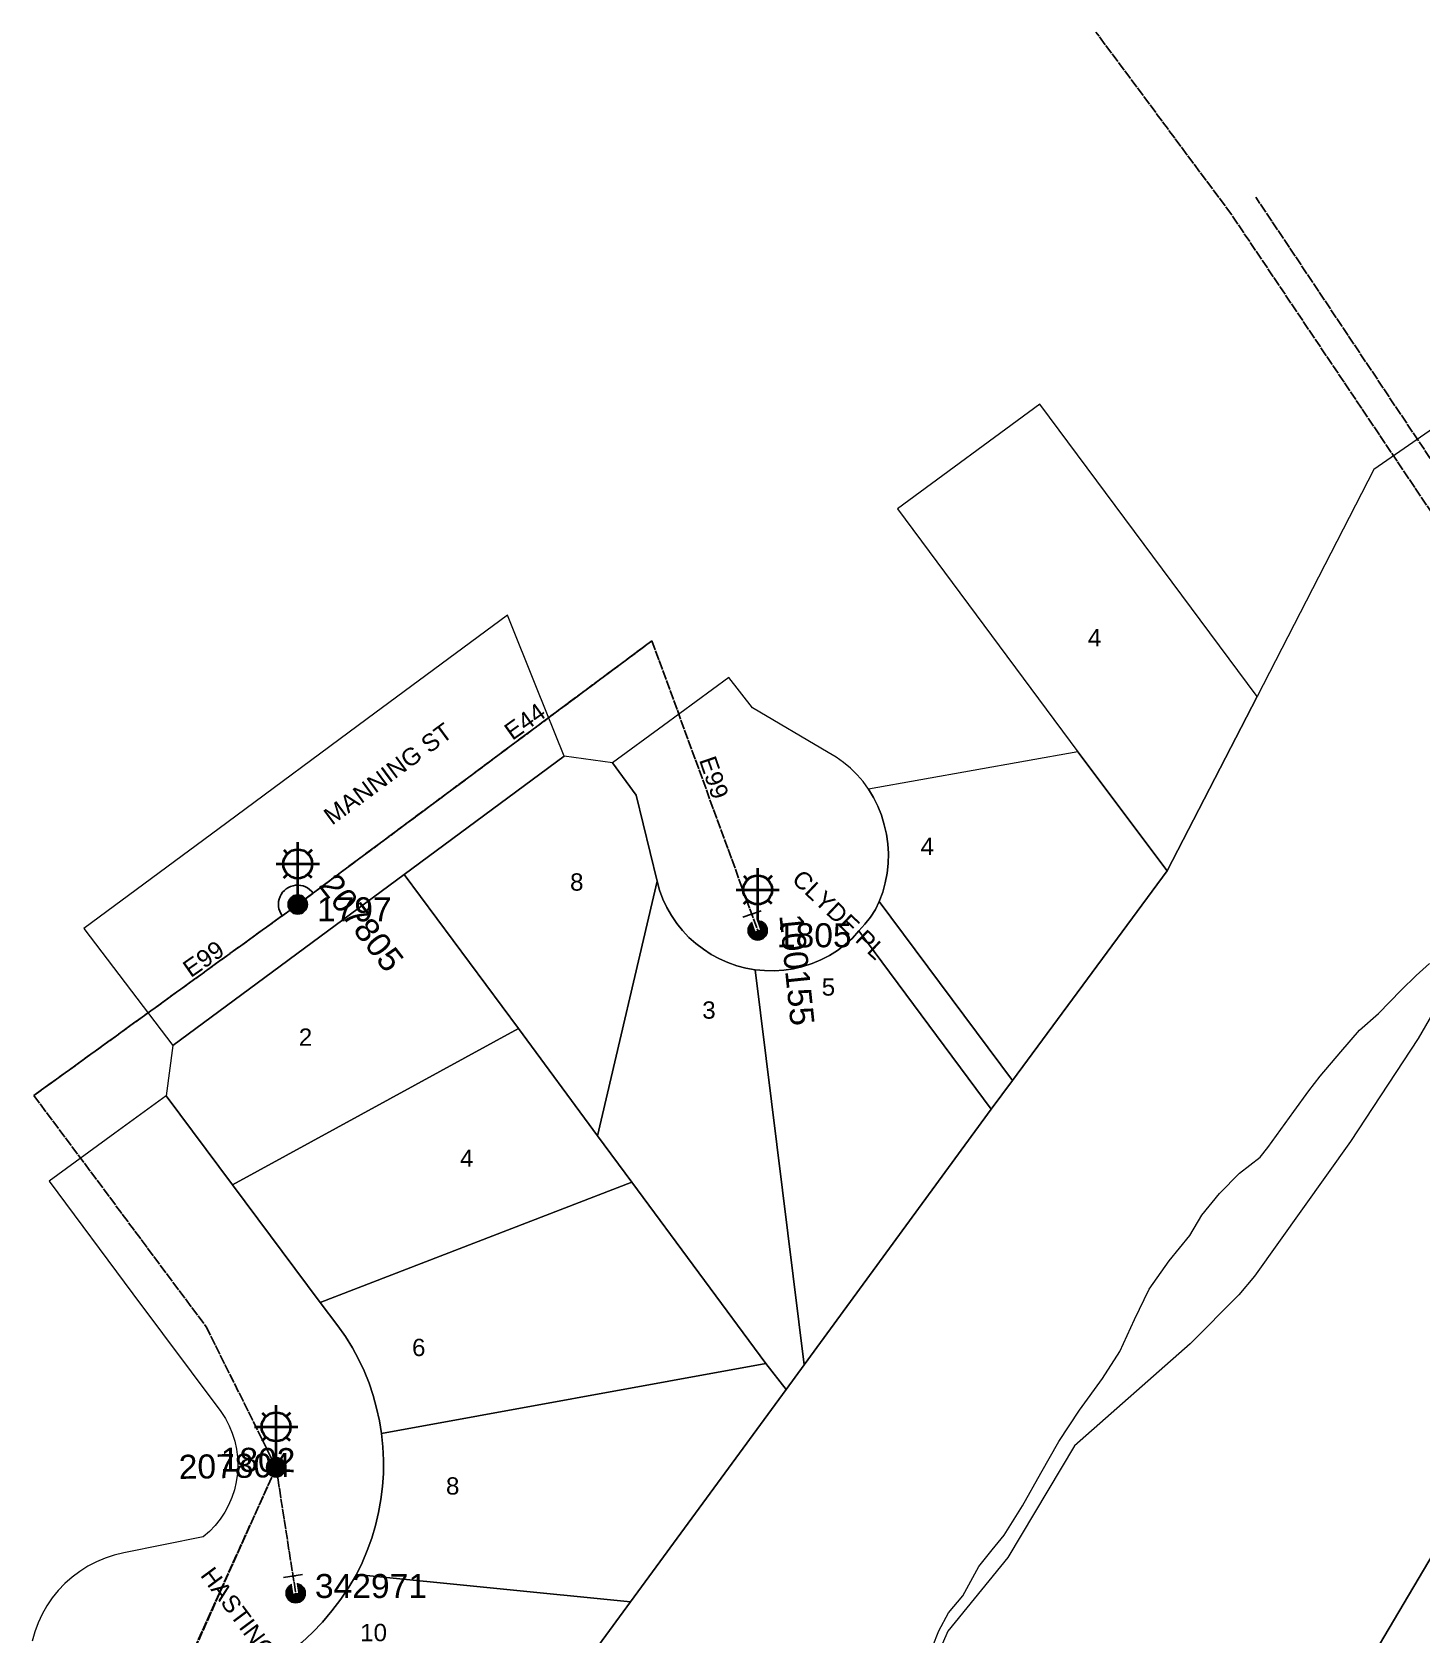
# Model space of a CAD drawing. Header units: metres. Extents: x 299140 to 300955, y 6226202 to 6227439.
# Drawn here: x 299522.9 to 299667.5, y 6227003.8 to 6227170.6 of the extents above; entities that cross this region are included whole.
import ezdxf
from ezdxf.enums import TextEntityAlignment as Align

# ---------------------------------------------------------------- set-up
doc = ezdxf.new("R2010")
doc.units = ezdxf.units.M
doc.linetypes.add('Cable Exist OH', pattern=[1, 1, 0])
doc.layers.get('0').update_dxf_attribs({"color": 6})
doc.layers.add('Cadastre Land Parcels_SP_EXT', color=9, linetype='Continuous', lineweight=5)
doc.layers.add('Cadastre Roads_SP_EXT', color=9, linetype='Continuous', lineweight=5)
for name, color, linetype in [('Equip_SP_SL_EXT', 7, 'Continuous'), ('Mains_HV_EXT', 7, 'Continuous'), ('Mains_LV_EXT', 7, 'Continuous'), ('Mains_SL_EXT', 7, 'Continuous'), ('SupportsOH_SP_TR_HV_LV_SL_EXT', 7, 'Continuous')]:
    doc.layers.add(name, color=color, linetype=linetype)
doc.styles.add('iecARIAL', font='arial.ttf', dxfattribs={"height": 2})
doc.styles.add('POLE_LABEL', font='arial.ttf')
doc.styles.get("Standard").update_dxf_attribs({"font": 'arial.ttf'})

# ---------------------------------------------------------------- blocks, each defined once
blk = doc.blocks.new('SL_LANTERN_EXT')
at = {"lineweight": 40}
for p, q in [((-1.46, 5.68), (-1.06, 5.28)), ((0, 1.97), (0, 6.47)), ((1.46, 5.68), (1.06, 5.28)), ((-2.25, 4.22), (2.25, 4.22)), ((-1.46, 2.76), (-1.06, 3.16)), ((0, 0), (0, 2.72)), ((1.46, 2.76), (1.06, 3.16))]:
    blk.add_line(p, q, dxfattribs=at)
blk.add_circle((0, 4.22), 1.5, dxfattribs=at)
at = {"style": 'iecARIAL', "flags": 8}
blk.add_attdef('ASSET_NUM', (1.5, 1.5), '', height=2.5, dxfattribs=at)
for tag, p, height, flags in [('OPERATING_VOLTAGE', (0.98, -1.65), 0.2, 9), ('ORIENTATION', (0.98, -1.85), 0.2, 9), ('CONSTRUCTED_VOLTAGE', (0.98, -0.65), 0.2, 9), ('CONTROL_TYPE', (0.98, -0.85), 0.2, 9), ('LANTERN_PURPOSE', (0.98, -1.05), 0.2, 9), ('LANTERN_TYPE', (0.98, -1.25), 0.2, 9), ('NO_PHASES', (0.98, -1.45), 0.2, 9), ('LNUMBER', (2.18, -3.25), 2.5, 8), ('OWNED_BY', (0.98, -2.05), 0.2, 9), ('STATE', (0.98, -2.25), 0.2, 9), ('USAGE', (0.98, -2.45), 0.2, 9), ('CEXIST', (0.98, -2.65), 0.2, 9), ('CNEW', (0.98, -2.85), 0.2, 9), ('CNUMBER', (0.98, -3.05), 0.2, 9), ('CREMOVE', (0.98, -3.25), 0.2, 9), ('CREPLACE', (0.98, -3.45), 0.2, 9), ('LKINGHEIGHT', (0.98, -3.65), 0.2, 9), ('LBRACKET', (0.98, -3.85), 0.2, 9), ('LBRACKETVOCAB', (0.98, -4.05), 0.2, 9), ('LCATEGORY', (0.98, -4.25), 0.2, 9), ('LCHARGE1', (0.98, -4.45), 0.2, 9), ('LCHARGE1PERCENT', (0.98, -4.65), 0.2, 9), ('LCHARGE2', (0.98, -4.85), 0.2, 9), ('LCHARGE2PERCENT', (0.98, -5.05), 0.2, 9), ('LCHARGE3', (0.98, -5.25), 0.2, 9), ('LCHARGE3PERCENT', (0.98, -5.45), 0.2, 9), ('LEXIST', (0.98, -5.65), 0.2, 9), ('LLAMP', (0.98, -5.85), 0.2, 9), ('LLAMPVOCAB', (0.98, -6.05), 0.2, 9), ('LMAST', (0.98, -6.25), 0.2, 9), ('LMASTVOCAB', (0.98, -6.45), 0.2, 9), ('LNEW', (0.98, -6.65), 0.2, 9), ('LANTNUMBER', (0.98, -6.85), 0.2, 9), ('LOUTREACH', (0.98, -7.25), 0.2, 9), ('LOUTREACHVOCAB', (0.98, -7.45), 0.2, 9), ('LRATECODE', (0.98, -7.65), 0.2, 9), ('LREMOVE', (0.98, -7.85), 0.2, 9), ('LREPLACE', (0.98, -8.05), 0.2, 9), ('LTYPE', (0.98, -8.25), 0.2, 9), ('LTYPEVOCAB', (0.98, -8.45), 0.2, 9), ('STREETNAME', (0.98, -9.25), 0.2, 9), ('SUBURB', (0.98, -9.45), 0.2, 1), ('LEGEND', (0.98, -8.65), 0.2, 9), ('LOCATION', (0.98, -8.85), 0.2, 9), ('NOTES', (0.98, -9.05), 0.2, 9)]:
    blk.add_attdef(tag, p, '', height=height, dxfattribs=dict(flags=flags))
blk = doc.blocks.new('POLE_EXT')
blk.add_hatch(color=256).paths.add_polyline_path([(-1, 0, 1), (1, 0, 1)])
blk.add_lwpolyline([(-1, 0, 1), (1, 0, 1)], format="xyb", close=True)
for tag, height, flags, p in [('pNumber', 2.5, 8, (-17.84, 2.07)), ('OWNED_BY', 0.2, 9, (1.35, -0.4)), ('SPECIAL_USE', 0.2, 9, (1.35, -0.8)), ('STATE', 0.2, 9, (1.35, -1)), ('cLV', 0.2, 9, (1.35, -1.4)), ('hDepth', 0.2, 9, (1.35, -1.6)), ('PARENT', 0.2, 9, (1.35, -0.6)), ('USAGE', 0.2, 9, (1.35, -1.2)), ('hDia', 0.2, 9, (1.35, -1.8)), ('cHV', 0.2, 9, (1.35, -2)), ('cLinedev', 0.2, 9, (1.35, -3.4)), ('LBRACKET', 0.2, 9, (1.35, -2.2)), ('LExisting', 0.2, 9, (1.35, -2.4)), ('LANTNUMBER', 0.2, 9, (1.35, -2.6)), ('LOther', 0.2, 9, (1.35, -2.8)), ('LRemove', 0.2, 9, (1.35, -3)), ('LEGEND', 0.2, 9, (1.35, -3.2)), ('pExisting', 0.2, 9, (1.35, -3.8)), ('pFooting', 0.2, 9, (1.35, -4.4)), ('pNew', 0.2, 9, (1.35, -4.6)), ('pRelocate', 0.2, 9, (1.35, -5)), ('LOCATION', 0.2, 9, (1.35, -3.6)), ('PFNUMBER', 0.2, 9, (1.35, -4)), ('NEWPFNUMBER', 0.2, 9, (1.35, -4.2)), ('pRemove', 0.2, 9, (1.35, -5.2)), ('pReplace', 0.2, 9, (1.35, -5.4)), ('pStay', 0.2, 9, (1.35, -5.6)), ('pType', 0.2, 9, (1.35, -5.8)), ('cspan', 0.2, 9, (1.35, -6)), ('STREETNAME', 0.2, 9, (1.35, -6.2)), ('SUBURB', 0.2, 9, (1.35, -6.4)), ('NOTES', 0.2, 9, (1.35, -6.6)), ('OPERATED_BY', 0.2, 9, (1.36, -7.01)), ('MAINTAINED_BY', 0.2, 9, (1.36, -6.81))]:
    blk.add_attdef(tag, text='', height=height, dxfattribs=dict(flags=flags)).set_placement(p, align=Align.MIDDLE_LEFT)
at = {"style": 'POLE_LABEL'}
for tag, height, flags, p in [('ASSET_NUM', 2.5, 8, (2, 2)), ('STRUCTURE_PLANT_NUMBER', 0.2, 9, (1.35, 0.03)), ('STREET_CODE', 0.2, 9, (1.35, -0.2))]:
    blk.add_attdef(tag, text='', height=height, dxfattribs=dict(at, flags=flags)).set_placement(p, align=Align.MIDDLE_LEFT)
at = {"flags": 1}
blk.add_attdef('Z', (1.35, -7.33), '', height=0.2, dxfattribs=at)
blk = doc.blocks.new('End Shackle_EXT')
at = {"flags": 9}
for tag, p in [('STATE', (0, -1.2)), ('USAGE', (0, -1.4)), ('NOTES', (0, -1.6))]:
    blk.add_attdef(tag, text='', height=0.2, dxfattribs=at).set_placement(p, align=Align.MIDDLE_LEFT)
blk.add_wipeout([(0, 0.25), (1.81, 0.25), (1.82, -0.25), (0, -0.25)])
blk.add_line((1.81, -1), (1.81, 1))
at = {"flags": 1}
blk.add_attdef('Z', (0, 0), '', height=0.2, dxfattribs=at)
at = {"flags": 9}
for tag, p in [('CONNECTOR_TYPE', (0, 0)), ('CONSTRUCTED_VOLTAGE', (0, -0.2)), ('OPERATING_VOLTAGE', (0, -0.6)), ('ORIENTATION', (0, -0.8)), ('OWNED_BY', (0, -1)), ('NO_PHASES', (0, -0.4))]:
    blk.add_attdef(tag, text='', height=0.2, dxfattribs=at).set_placement(p, align=Align.MIDDLE_LEFT)

msp = doc.modelspace()

# ---------------------------------------------------------------- linework, layer by layer
at = {"layer": 'Cadastre Land Parcels_SP_EXT', "linetype": 'Continuous'}
for points in [[(299678.93, 6227136.47), (299662.45, 6227125.04), (299650.31, 6227101.43), (299640.94, 6227083.29), (299624.88, 6227061.49), (299622.66, 6227058.51), (299603.19, 6227031.9), (299601.32, 6227029.35), (299585.14, 6227007.25), (299567.33, 6226982.98)], [(299616.36, 6226923.96), (299704.15, 6227072.25), (299684.32, 6227086.8), (299677.62, 6227080.73), (299672.92, 6227075.98), (299667.07, 6227065.86), (299660.04, 6227055.15), (299650.04, 6227041.14), (299648.4, 6227039.18), (299643.34, 6227034.08), (299631.3, 6227023.49), (299624.37, 6227011.88), (299618.14, 6227004.2), (299616.22, 6226999.8)], [(299616.55, 6227002.58), (299617.19, 6227004.22), (299618.2, 6227006.12), (299619.71, 6227007.88), (299621.35, 6227010.92), (299622.74, 6227012.68), (299624.01, 6227014.2), (299625.9, 6227017.23), (299627.8, 6227020.64), (299629.69, 6227023.93), (299631.84, 6227027.21), (299634.24, 6227030.49), (299636.03, 6227033.31), (299637.56, 6227036.64), (299639.1, 6227039.78), (299641.15, 6227042.72), (299643.3, 6227045.36), (299644.56, 6227047.48), (299646.41, 6227049.72), (299648.47, 6227051.86), (299650.64, 6227053.51), (299651.42, 6227054.52), (299654.15, 6227058.28), (299655.71, 6227060.41), (299656.88, 6227061.93), (299659.03, 6227064.47), (299660.98, 6227066.71), (299662.95, 6227068.45), (299665.3, 6227070.9), (299666.87, 6227072.43), (299668.25, 6227073.66)]]:
    msp.add_lwpolyline(points, dxfattribs=at)
for points in [[(299650.31, 6227101.43), (299627.7, 6227131.86), (299612.9, 6227120.96), (299631.66, 6227095.69), (299640.94, 6227083.29), (299650.31, 6227101.43)], [(299583.26, 6227094.53), (299578.24, 6227095.24), (299561.59, 6227082.92), (299573.46, 6227066.9), (299581.68, 6227055.72), (299587.9, 6227082.22), (299585.72, 6227091.18), (299583.26, 6227094.53)], [(299640.94, 6227083.29), (299631.66, 6227095.69), (299609.89, 6227091.79), (299610.4, 6227090.93), (299610.86, 6227090.02), (299611.23, 6227089.08), (299611.53, 6227088.1), (299611.75, 6227087.11), (299611.89, 6227086.1), (299611.95, 6227085.09), (299611.92, 6227084.07), (299611.82, 6227083.06), (299611.63, 6227082.06), (299611.36, 6227081.08), (299611.01, 6227080.12), (299624.88, 6227061.49), (299640.94, 6227083.29)], [(299573.46, 6227066.9), (299561.59, 6227082.92), (299537.51, 6227065.13), (299536.82, 6227059.91), (299543.71, 6227050.65), (299573.46, 6227066.9)], [(299598.08, 6227073.01), (299597.12, 6227073.19), (299596.18, 6227073.43), (299595.27, 6227073.75), (299594.38, 6227074.14), (299593.52, 6227074.61), (299592.71, 6227075.14), (299591.94, 6227075.73), (299591.21, 6227076.38), (299590.55, 6227077.09), (299589.94, 6227077.84), (299589.39, 6227078.65), (299588.91, 6227079.49), (299588.5, 6227080.37), (299588.16, 6227081.29), (299587.9, 6227082.22), (299581.68, 6227055.72), (299585.25, 6227050.9), (299599.21, 6227032.06), (299601.32, 6227029.35), (299603.19, 6227031.9), (299598.08, 6227073.01)], [(299624.88, 6227061.49), (299611.01, 6227080.12), (299610.6, 6227079.28), (299610.1, 6227078.48), (299609.52, 6227077.75), (299608.89, 6227077.05), (299622.66, 6227058.51), (299624.88, 6227061.49)], [(299622.66, 6227058.51), (299608.89, 6227077.05), (299608.22, 6227076.3), (299607.47, 6227075.63), (299606.67, 6227075.03), (299605.82, 6227074.49), (299604.93, 6227074.03), (299604.01, 6227073.65), (299603.05, 6227073.34), (299602.07, 6227073.11), (299601.08, 6227072.96), (299600.08, 6227072.9), (299599.08, 6227072.92), (299598.08, 6227073.01), (299603.19, 6227031.9), (299622.66, 6227058.51)], [(299581.68, 6227055.72), (299573.46, 6227066.9), (299543.71, 6227050.65), (299552.86, 6227038.41), (299585.25, 6227050.9), (299581.68, 6227055.72)], [(299599.21, 6227032.06), (299585.25, 6227050.9), (299552.86, 6227038.41), (299554.69, 6227035.96), (299555.47, 6227034.85), (299556.19, 6227033.69), (299556.84, 6227032.5), (299557.42, 6227031.27), (299557.93, 6227030.01), (299558.36, 6227028.72), (299558.72, 6227027.41), (299559.01, 6227026.08), (299559.21, 6227024.75), (299599.21, 6227032.06)], [(299601.32, 6227029.35), (299599.21, 6227032.06), (299559.21, 6227024.75), (299559.36, 6227023.37), (299559.43, 6227022), (299559.42, 6227020.62), (299559.33, 6227019.25), (299559.17, 6227017.89), (299558.92, 6227016.53), (299558.61, 6227015.19), (299558.21, 6227013.88), (299557.75, 6227012.58), (299557.21, 6227011.32), (299556.61, 6227010.09), (299585.14, 6227007.25), (299601.32, 6227029.35)], [(299585.14, 6227007.25), (299556.61, 6227010.09), (299555.83, 6227008.78), (299554.98, 6227007.52), (299554.06, 6227006.31), (299553.08, 6227005.15), (299552.03, 6227004.05), (299550.92, 6227003.02), (299549.75, 6227002.05), (299547.23, 6226997.61), (299567.33, 6226982.99), (299585.14, 6227007.25)]]:
    msp.add_lwpolyline(points, close=True, dxfattribs=at)
at = {"layer": 'Cadastre Roads_SP_EXT', "linetype": 'Continuous'}
for points in [[(299578.24, 6227095.24), (299575.36, 6227102.37), (299572.33, 6227109.9), (299557.73, 6227099.1), (299543.14, 6227088.31), (299528.26, 6227077.32), (299532.56, 6227071.65), (299537.51, 6227065.13), (299561.59, 6227082.92), (299578.24, 6227095.24)], [(299609.89, 6227091.79), (299609.32, 6227092.58), (299608.7, 6227093.3), (299608.03, 6227093.97), (299607.3, 6227094.59), (299606.52, 6227095.14), (299605.7, 6227095.62), (299597.81, 6227100.27), (299595.35, 6227103.42), (299588.55, 6227098.43), (299583.26, 6227094.53), (299585.72, 6227091.18), (299587.9, 6227082.22), (299588.16, 6227081.29), (299588.5, 6227080.37), (299588.91, 6227079.49), (299589.39, 6227078.65), (299589.94, 6227077.84), (299590.55, 6227077.09), (299591.21, 6227076.38), (299591.94, 6227075.73), (299592.71, 6227075.14), (299593.52, 6227074.61), (299594.38, 6227074.14), (299595.27, 6227073.75), (299596.18, 6227073.43), (299597.12, 6227073.19), (299598.08, 6227073.01), (299599.08, 6227072.92), (299600.08, 6227072.9), (299601.08, 6227072.96), (299602.07, 6227073.11), (299603.05, 6227073.34), (299604.01, 6227073.65), (299604.93, 6227074.03), (299605.82, 6227074.49), (299606.67, 6227075.03), (299607.47, 6227075.63), (299608.22, 6227076.3), (299608.89, 6227077.05), (299609.52, 6227077.75), (299610.1, 6227078.48), (299610.6, 6227079.28), (299611.01, 6227080.12), (299611.36, 6227081.08), (299611.63, 6227082.06), (299611.82, 6227083.06), (299611.92, 6227084.07), (299611.95, 6227085.09), (299611.89, 6227086.1), (299611.75, 6227087.11), (299611.53, 6227088.1), (299611.23, 6227089.08), (299610.86, 6227090.02), (299610.4, 6227090.93), (299609.89, 6227091.79)]]:
    msp.add_lwpolyline(points, close=True, dxfattribs=at)
for points in [[(299704.15, 6227072.25), (299616.36, 6226923.96)], [(299550.92, 6227003.02), (299552.03, 6227004.05), (299553.08, 6227005.15), (299554.06, 6227006.31), (299554.98, 6227007.52), (299555.83, 6227008.78), (299556.61, 6227010.09), (299557.21, 6227011.32), (299557.75, 6227012.58), (299558.21, 6227013.88), (299558.61, 6227015.19), (299558.92, 6227016.53), (299559.17, 6227017.89), (299559.33, 6227019.25), (299559.42, 6227020.62), (299559.43, 6227022), (299559.36, 6227023.37), (299559.21, 6227024.75), (299559.01, 6227026.08), (299558.72, 6227027.41), (299558.36, 6227028.72), (299557.93, 6227030.01), (299557.42, 6227031.27), (299556.84, 6227032.5), (299556.19, 6227033.69), (299555.47, 6227034.85), (299554.69, 6227035.96), (299552.86, 6227038.41), (299543.71, 6227050.65), (299543.71, 6227050.65), (299536.82, 6227059.91), (299531.49, 6227056.02), (299524.65, 6227051.01), (299533.37, 6227039.29), (299542.52, 6227027.06), (299542.98, 6227026.34), (299543.37, 6227025.58), (299543.7, 6227024.79), (299543.95, 6227023.98), (299544.14, 6227023.14), (299544.24, 6227022.3), (299544.27, 6227021.45), (299544.23, 6227020.59), (299544.11, 6227019.75), (299543.92, 6227018.92), (299543.65, 6227018.11), (299543.31, 6227017.32), (299542.91, 6227016.57), (299542.44, 6227015.86), (299541.91, 6227015.2), (299541.32, 6227014.58), (299540.68, 6227014.01), (299532.41, 6227012.35), (299531.43, 6227012.12), (299530.49, 6227011.8), (299529.57, 6227011.42), (299528.68, 6227010.95), (299527.84, 6227010.42), (299527.04, 6227009.82), (299526.29, 6227009.16), (299525.6, 6227008.44), (299524.98, 6227007.66), (299524.41, 6227006.83), (299523.92, 6227005.97), (299523.5, 6227005.06), (299523.15, 6227004.12), (299522.87, 6227003.17)]]:
    msp.add_lwpolyline(points, dxfattribs=at)
at = {"layer": 'Mains_HV_EXT', "linetype": 'Cable Exist OH'}
for points in [[(299746.44, 6227048.1), (299717.14, 6227068.88), (299693.74, 6227089.64), (299674.07, 6227112.23), (299647.64, 6227151.59), (299633.55, 6227170.56)], [(299748.16, 6227050.53), (299718.82, 6227071.35), (299695.76, 6227091.95), (299676.26, 6227114.31), (299650.17, 6227153.4)]]:
    msp.add_lwpolyline(points, dxfattribs=at)
at = {"layer": 'Mains_LV_EXT', "linetype": 'Cable Exist OH'}
for points in [[(299550.51, 6227079.8), (299587.36, 6227107.24)], [(299523.06, 6227059.93), (299550.51, 6227079.8)], [(299540.98, 6227035.88), (299548.26, 6227021.24)]]:
    msp.add_lwpolyline(points, dxfattribs=at)
at = {"layer": 'Mains_LV_EXT', "linetype": 'Continuous'}
msp.add_lwpolyline([(299552.11, 6227080.99, 1.004348), (299548.89, 6227078.63)], format="xyb", dxfattribs=at)
at = {"layer": 'Mains_SL_EXT', "linetype": 'Cable Exist OH'}
for points in [[(299587.36, 6227107.24), (299550.54, 6227079.82)], [(299550.54, 6227079.82), (299550.51, 6227079.8), (299523.06, 6227059.93)], [(299523.06, 6227059.93), (299540.98, 6227035.88), (299548.26, 6227021.24)]]:
    msp.add_lwpolyline(points, dxfattribs=at)

# ---------------------------------------------------------------- block references
at = {"layer": 'Equip_SP_SL_EXT'}
ref = msp.add_blockref('SL_LANTERN_EXT', (299550.51, 6227079.8), dxfattribs=at)
ref.add_attrib('ASSET_NUM', '207805', dxfattribs={"layer": '0', "height": 2.5, "rotation": 307.7631, "style": 'iecARIAL'}).set_placement((299552.01, 6227081.3), align=Align.BOTTOM_LEFT)
ref = msp.add_blockref('SL_LANTERN_EXT', (299598.36, 6227077.1), dxfattribs=at)
ref.add_attrib('ASSET_NUM', '100155', dxfattribs={"layer": '0', "height": 2.5, "rotation": 275.9246, "style": 'iecARIAL'}).set_placement((299599.86, 6227078.6), align=Align.BOTTOM_LEFT)
ref = msp.add_blockref('SL_LANTERN_EXT', (299548.26, 6227021.24), dxfattribs=at)
ref.add_attrib('ASSET_NUM', '207804', dxfattribs={"layer": '0', "height": 2.5, "rotation": 1, "style": 'iecARIAL'}).set_placement((299549.76, 6227022.74), align=Align.TOP_RIGHT)
at = {"layer": 'SupportsOH_SP_TR_HV_LV_SL_EXT'}
ref = msp.add_blockref('POLE_EXT', (299550.51, 6227079.8), dxfattribs=at)
ref.add_attrib('ASSET_NUM', '1797', dxfattribs={"layer": '0', "height": 2.5, "style": 'POLE_LABEL'}).set_placement((299552.51, 6227080.55), align=Align.TOP_LEFT)
ref = msp.add_blockref('POLE_EXT', (299598.36, 6227077.1), dxfattribs=at)
ref.add_attrib('ASSET_NUM', '1805', dxfattribs={"layer": '0', "height": 2.5, "style": 'POLE_LABEL'}).set_placement((299600.36, 6227077.85), align=Align.TOP_LEFT)
ref = msp.add_blockref('POLE_EXT', (299548.26, 6227021.24), dxfattribs=at)
ref.add_attrib('ASSET_NUM', '1802', dxfattribs={"layer": '0', "height": 2.5, "rotation": 359.5712, "style": 'POLE_LABEL'}).set_placement((299550.26, 6227021.99), align=Align.MIDDLE_RIGHT)
ref = msp.add_blockref('POLE_EXT', (299550.3, 6227008.15), dxfattribs=at)
ref.add_attrib('ASSET_NUM', '342971', dxfattribs={"layer": '0', "height": 2.5, "style": 'POLE_LABEL'}).set_placement((299552.3, 6227008.9), align=Align.MIDDLE_LEFT)

# ---------------------------------------------------------------- texts
at = {"layer": 'Cadastre Land Parcels_SP_EXT'}
for s, p in [('4', (299632.7, 6227106.65)), ('4', (299615.3, 6227084.94)), ('8', (299578.84, 6227081.24)), ('5', (299605.02, 6227070.32)), ('3', (299592.59, 6227067.92)), ('2', (299550.62, 6227065.1)), ('4', (299567.39, 6227052.51)), ('6', (299562.4, 6227032.82)), ('8', (299565.93, 6227018.41)), ('10', (299557, 6227003.16))]:
    msp.add_text(s, height=1.8, dxfattribs=at).set_placement(p)
at = {"layer": 'Cadastre Roads_SP_EXT'}
for s, rotation, p in [('MANNING ST', 36.4694, (299554.08, 6227087.99)), ('CLYDE PL', 316.5723, (299601.8, 6227082.27)), ('HASTINGS PL', 306.5926, (299540.31, 6227010))]:
    msp.add_text(s, height=1.8, rotation=rotation, dxfattribs=at).set_placement(p)
at = {"layer": 'Mains_LV_EXT'}
for s, rotation, p in [('E44', 35.5643, (299572.84, 6227096.81)), ('E99', 288.903, (299592.24, 6227094.84)), ('E99', 34.7889, (299539.38, 6227072.13))]:
    msp.add_text(s, height=1.8, rotation=rotation, dxfattribs=at).set_placement(p)

# ---------------------------------------------------------------- next in the draw order: block references
for p, rotation in [((299598.36, 6227077.1), 108.9754449074286), ((299550.3, 6227008.15), 98.84124342050623)]:
    msp.add_blockref('End Shackle_EXT', p, dxfattribs=dict(at, rotation=rotation))

# ---------------------------------------------------------------- next in the draw order: linework, layer by layer
at = {"layer": 'Mains_LV_EXT', "linetype": 'Cable Exist OH'}
for points in [[(299587.36, 6227107.24), (299598.36, 6227077.1)], [(299548.26, 6227021.24), (299535.31, 6226992.32)], [(299548.26, 6227021.24), (299550.3, 6227008.15)]]:
    msp.add_lwpolyline(points, dxfattribs=at)
at = {"layer": 'Mains_SL_EXT', "linetype": 'Cable Exist OH'}
for points in [[(299587.36, 6227107.24), (299598.36, 6227077.1)], [(299548.26, 6227021.24), (299535.23, 6226992.38)]]:
    msp.add_lwpolyline(points, dxfattribs=at)

doc.saveas('drawing.dxf')
